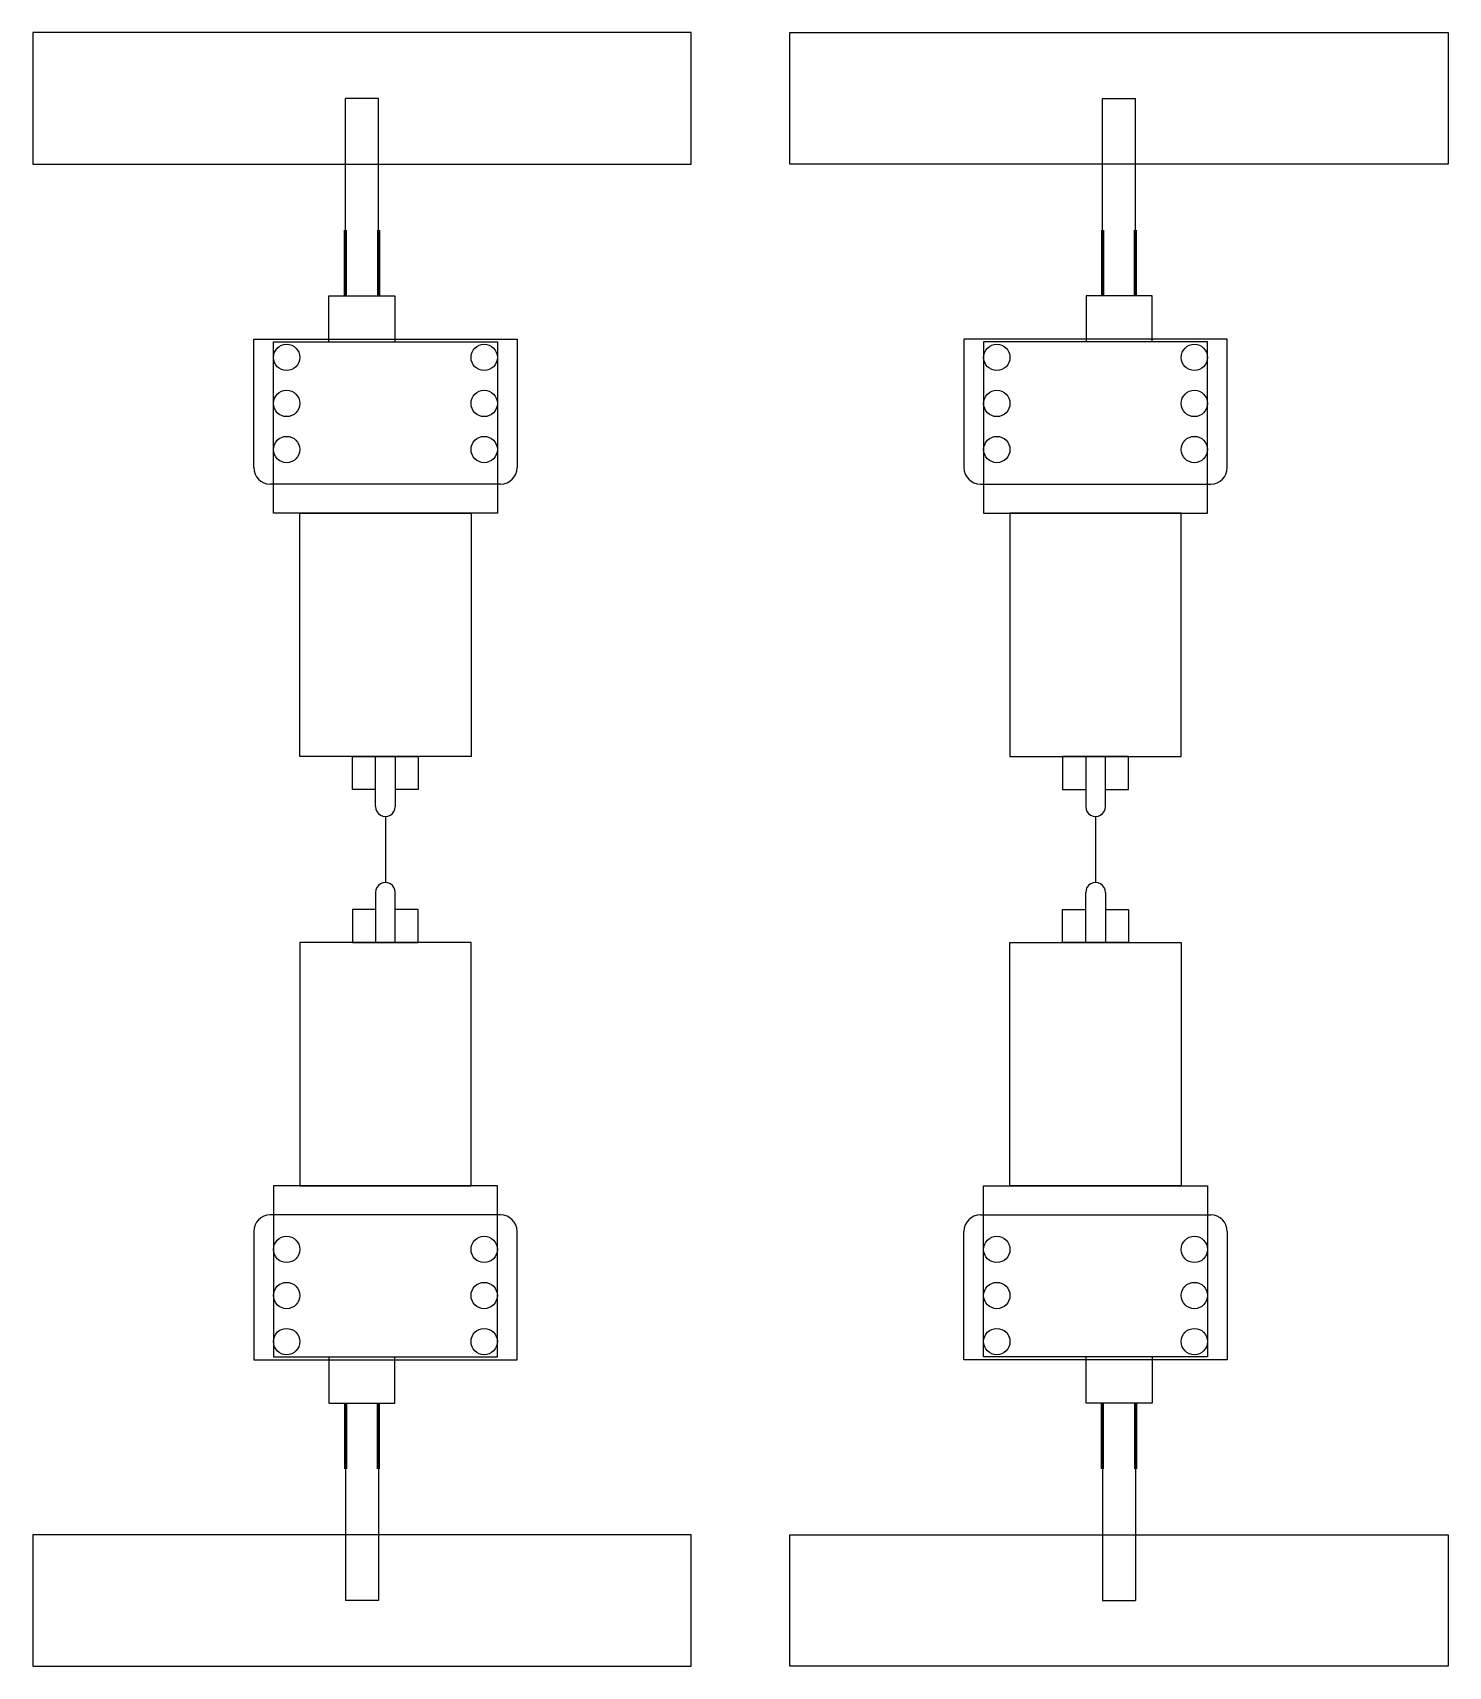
# Model space of a CAD drawing. Header units: millimetres. Extents: x -352 to -137, y 181 to 429.
import ezdxf

# ---------------------------------------------------------------- set-up
doc = ezdxf.new("R2010")
doc.units = ezdxf.units.MM

msp = doc.modelspace()

# ---------------------------------------------------------------- linework, layer by layer
at = {"linetype": 'Continuous'}
for p, q in [((-304.7, 398.95), (-304.7, 418.95)), ((-299.7, 398.95), (-299.7, 418.95)), ((-189.7, 398.95), (-189.7, 418.95)), ((-184.7, 398.95), (-184.7, 418.95)), ((-307.2, 381.95), (-307.2, 388.95)), ((-307.2, 388.95), (-297.2, 388.95)), ((-297.2, 388.95), (-297.2, 381.95)), ((-182.2, 388.95), (-192.2, 388.95)), ((-192.2, 388.95), (-192.2, 381.95)), ((-182.2, 381.95), (-182.2, 388.95)), ((-318.63, 362.86), (-318.63, 382.36)), ((-318.63, 382.36), (-278.63, 382.36)), ((-318.63, 382.36), (-313.63, 382.36)), ((-278.63, 382.36), (-278.63, 362.86)), ((-170.77, 382.36), (-210.77, 382.36)), ((-210.77, 382.36), (-210.77, 362.86)), ((-170.77, 382.36), (-175.77, 382.36)), ((-170.77, 362.86), (-170.77, 382.36)), ((-315.63, 355.95), (-315.63, 381.95)), ((-315.63, 381.95), (-281.63, 381.95)), ((-281.63, 381.95), (-281.63, 355.95)), ((-173.77, 381.95), (-207.77, 381.95)), ((-207.77, 381.95), (-207.77, 355.95)), ((-173.77, 355.95), (-173.77, 381.95)), ((-281.13, 360.36), (-316.13, 360.36)), ((-208.27, 360.36), (-173.27, 360.36)), ((-281.63, 355.95), (-315.63, 355.95)), ((-311.63, 318.95), (-311.63, 355.95)), ((-311.63, 355.95), (-285.63, 355.95)), ((-285.63, 355.95), (-285.63, 318.95)), ((-207.77, 355.95), (-173.77, 355.95)), ((-203.77, 355.95), (-203.77, 318.95)), ((-177.77, 355.95), (-203.77, 355.95)), ((-177.77, 318.95), (-177.77, 355.95)), ((-285.63, 318.95), (-311.63, 318.95)), ((-303.63, 313.95), (-303.63, 318.95)), ((-303.63, 318.95), (-293.63, 318.95)), ((-300.13, 311.36), (-300.13, 318.95)), ((-297.13, 318.95), (-297.13, 311.36)), ((-293.63, 318.95), (-293.63, 313.95)), ((-203.77, 318.95), (-177.77, 318.95)), ((-185.77, 318.95), (-195.77, 318.95)), ((-195.77, 318.95), (-195.77, 313.95)), ((-192.27, 318.95), (-192.27, 311.36)), ((-189.27, 311.36), (-189.27, 318.95)), ((-185.77, 313.95), (-185.77, 318.95)), ((-300.13, 313.95), (-303.63, 313.95)), ((-293.63, 313.95), (-297.13, 313.95)), ((-195.77, 313.95), (-192.27, 313.95)), ((-189.27, 313.95), (-185.77, 313.95)), ((-300.13, 298.32), (-300.13, 290.73)), ((-297.13, 290.73), (-297.13, 298.32)), ((-192.27, 290.73), (-192.27, 298.32)), ((-189.27, 298.32), (-189.27, 290.73)), ((-303.63, 295.73), (-303.63, 290.73)), ((-300.13, 295.73), (-303.63, 295.73)), ((-293.63, 295.73), (-297.13, 295.73)), ((-293.63, 290.73), (-293.63, 295.73)), ((-195.77, 290.73), (-195.77, 295.73)), ((-195.77, 295.73), (-192.27, 295.73)), ((-189.27, 295.73), (-185.77, 295.73)), ((-185.77, 295.73), (-185.77, 290.73)), ((-311.63, 290.73), (-311.63, 253.73)), ((-285.63, 290.73), (-311.63, 290.73)), ((-303.63, 290.73), (-293.63, 290.73)), ((-285.63, 253.73), (-285.63, 290.73)), ((-203.77, 253.73), (-203.77, 290.73)), ((-203.77, 290.73), (-177.77, 290.73)), ((-185.77, 290.73), (-195.77, 290.73)), ((-177.77, 290.73), (-177.77, 253.73)), ((-315.63, 253.73), (-315.63, 227.73)), ((-281.63, 253.73), (-315.63, 253.73)), ((-311.63, 253.73), (-285.63, 253.73)), ((-281.63, 227.73), (-281.63, 253.73)), ((-207.77, 253.73), (-173.77, 253.73)), ((-207.77, 227.73), (-207.77, 253.73)), ((-177.77, 253.73), (-203.77, 253.73)), ((-173.77, 253.73), (-173.77, 227.73)), ((-281.13, 249.32), (-316.13, 249.32)), ((-208.27, 249.32), (-173.27, 249.32)), ((-318.63, 246.82), (-318.63, 227.32)), ((-278.63, 227.32), (-278.63, 246.82)), ((-210.77, 227.32), (-210.77, 246.82)), ((-170.77, 246.82), (-170.77, 227.32)), ((-318.63, 227.32), (-278.63, 227.32)), ((-318.63, 227.32), (-313.63, 227.32)), ((-315.63, 227.73), (-281.63, 227.73)), ((-307.2, 227.73), (-307.2, 220.73)), ((-297.2, 220.73), (-297.2, 227.73)), ((-170.77, 227.32), (-210.77, 227.32)), ((-173.77, 227.73), (-207.77, 227.73)), ((-192.2, 220.73), (-192.2, 227.73)), ((-182.2, 227.73), (-182.2, 220.73)), ((-170.77, 227.32), (-175.77, 227.32)), ((-307.2, 220.73), (-297.2, 220.73)), ((-182.2, 220.73), (-192.2, 220.73)), ((-304.7, 210.73), (-304.7, 190.73)), ((-299.7, 210.73), (-299.7, 190.73)), ((-189.7, 210.73), (-189.7, 190.73)), ((-184.7, 210.73), (-184.7, 190.73))]:
    msp.add_line(p, q, dxfattribs=at)
for p, q in [((-299.7, 418.95), (-304.7, 418.95)), ((-189.7, 418.95), (-184.7, 418.95)), ((-298.63, 309.84), (-298.63, 299.84)), ((-190.77, 309.84), (-190.77, 299.84)), ((-299.7, 190.73), (-304.7, 190.73)), ((-189.7, 190.73), (-184.7, 190.73))]:
    msp.add_line(p, q)
at = {"linetype": 'Continuous', "lineweight": 60}
for p, q in [((-304.7, 388.95), (-304.7, 398.95)), ((-299.7, 398.95), (-299.7, 388.95)), ((-189.7, 398.95), (-189.7, 388.95)), ((-184.7, 388.95), (-184.7, 398.95)), ((-304.7, 220.73), (-304.7, 210.73)), ((-299.7, 210.73), (-299.7, 220.73)), ((-189.7, 210.73), (-189.7, 220.73)), ((-184.7, 220.73), (-184.7, 210.73))]:
    msp.add_line(p, q, dxfattribs=at)
for points in [[(-352.2, 408.95), (-252.2, 408.95), (-252.2, 428.95), (-352.2, 428.95)], [(-137.2, 408.95), (-237.2, 408.95), (-237.2, 428.95), (-137.2, 428.95)], [(-352.2, 180.73), (-252.2, 180.73), (-252.2, 200.73), (-352.2, 200.73)], [(-137.2, 180.73), (-237.2, 180.73), (-237.2, 200.73), (-137.2, 200.73)]]:
    msp.add_lwpolyline(points, close=True)
at = {"linetype": 'Continuous'}
for centre in [(-313.63, 379.61), (-283.63, 379.61), (-205.77, 379.61), (-175.77, 379.61), (-313.63, 372.61), (-283.63, 372.61), (-205.77, 372.61), (-175.77, 372.61), (-313.63, 365.61), (-283.63, 365.61), (-205.77, 365.61), (-175.77, 365.61), (-313.63, 244.07), (-283.63, 244.07), (-205.77, 244.07), (-175.77, 244.07), (-313.63, 237.07), (-283.63, 237.07), (-205.77, 237.07), (-175.77, 237.07), (-313.63, 230.07), (-283.63, 230.07), (-205.77, 230.07), (-175.77, 230.07)]:
    msp.add_circle(centre, 2, dxfattribs=at)
for centre, radius, start, end in [((-316.13, 362.86), 2.5, 180, 270), ((-281.13, 362.86), 2.5, 270, 0), ((-208.27, 362.86), 2.5, 180, 270), ((-173.27, 362.86), 2.5, 270, 0), ((-298.63, 311.34), 1.5, 179.2919, 0.7081), ((-190.77, 311.34), 1.5, 179.2919, 0.7081), ((-298.63, 298.34), 1.5, 359.2919, 180.7081), ((-190.77, 298.34), 1.5, 359.2919, 180.7081), ((-316.13, 246.82), 2.5, 90, 180), ((-281.13, 246.82), 2.5, 0, 90), ((-208.27, 246.82), 2.5, 90, 180), ((-173.27, 246.82), 2.5, 0, 90)]:
    msp.add_arc(centre, radius, start, end, dxfattribs=at)

doc.saveas('drawing.dxf')
